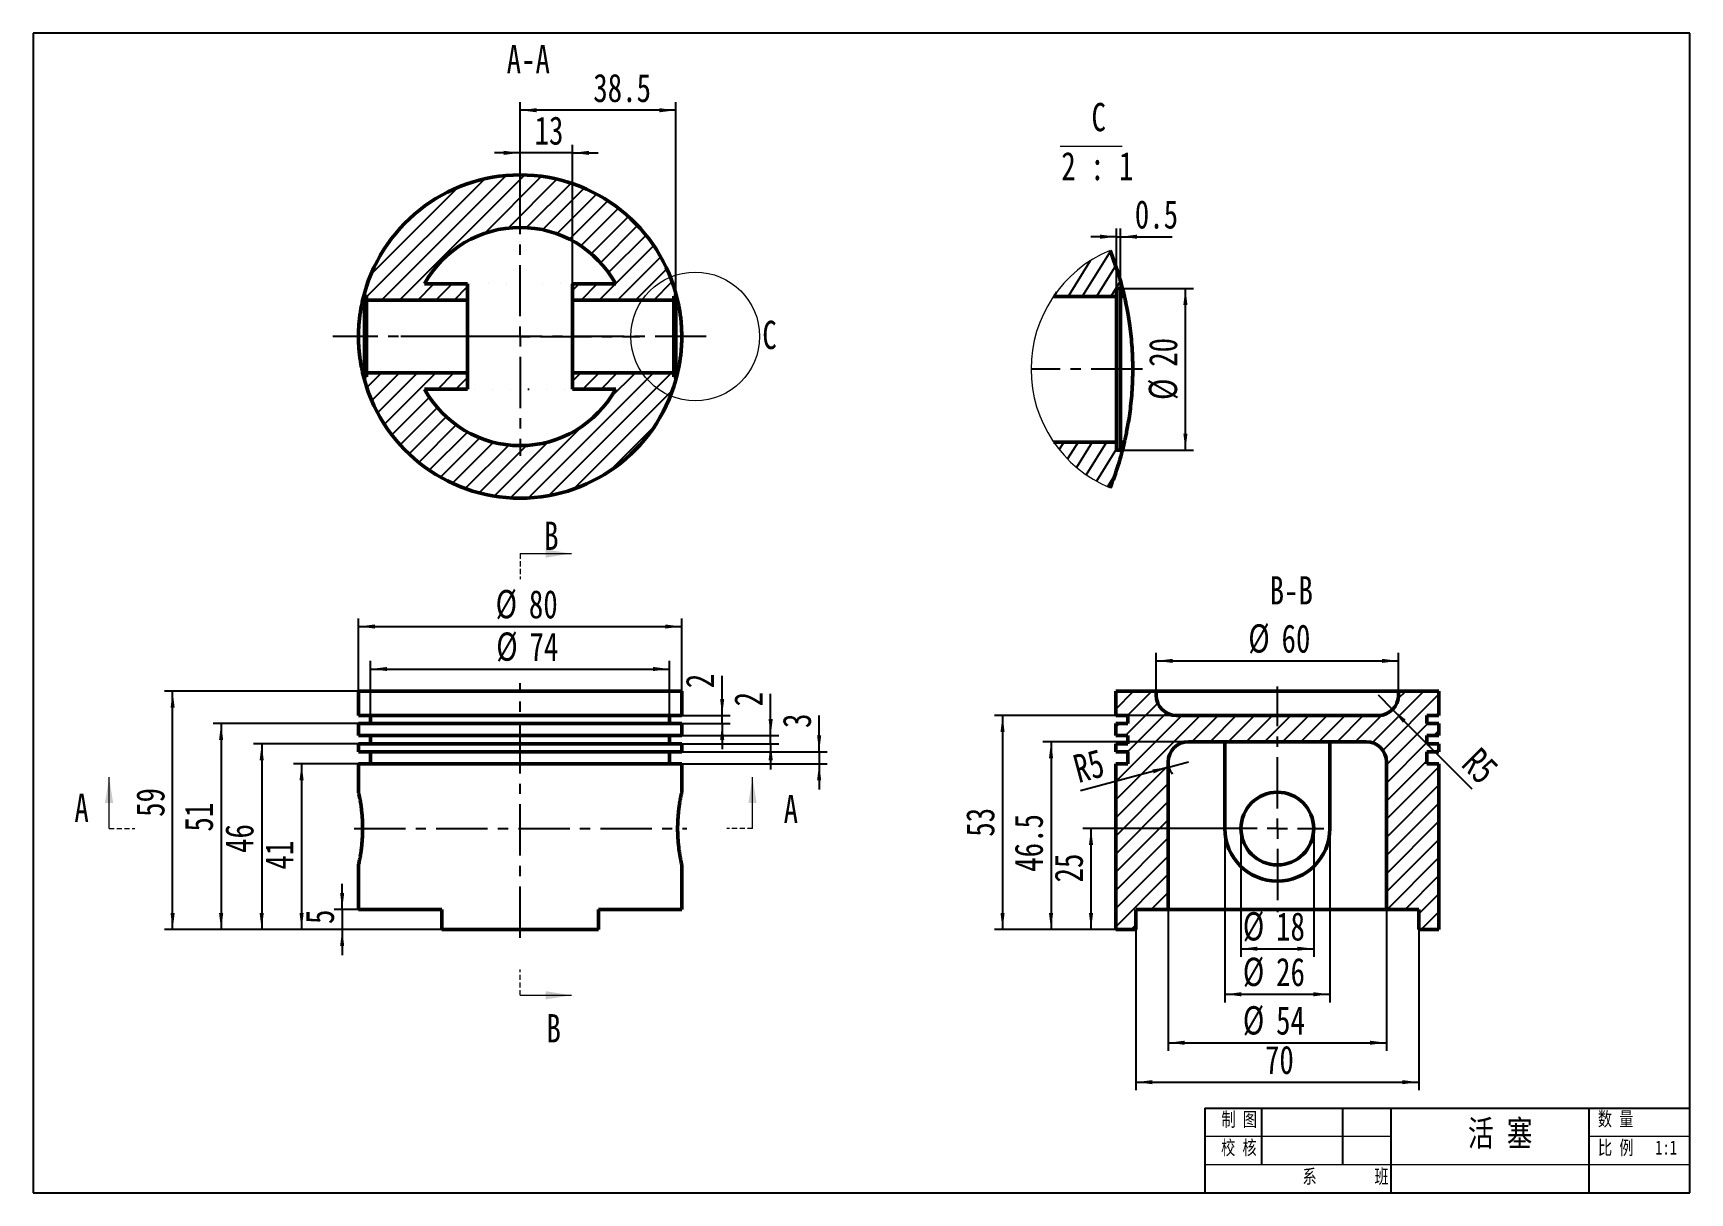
# Model space of a CAD drawing. Header units: millimetres. Extents: x 5 to 415, y 5 to 292.
import ezdxf

# ---------------------------------------------------------------- set-up
doc = ezdxf.new("R2010")
doc.units = ezdxf.units.MM
doc.linetypes.add('CENTERX2', pattern=[20.32, 12.7, -2.54, 2.54, -2.54])
doc.linetypes.add('HIDDEN', pattern=[1.905, 1.27, -0.635])
for name, color, linetype in [('中心线', 6, 'CENTERX2'), ('剖面线', 1, 'Continuous'), ('尺寸', 7, 'Continuous')]:
    doc.layers.add(name, color=color, linetype=linetype)
doc.layers.add('轮廓', color=4, linetype='Continuous', lineweight=50)
doc.styles.add('SLDTEXTSTYLE0', font='HYSWLONGFANGSONG.TTF', dxfattribs={"bigfont": 'bigfont'})
doc.styles.add('SLDTEXTSTYLE1', font='HYSWLONGFANGSONG.TTF')
doc.dimstyles.new('SLDDIMSTYLE0', dxfattribs={"dimtxt": 7, "dimasz": 4.08, "dimexe": 0, "dimexo": 0.0625, "dimgap": 1.75, "dimtad": 2, "dimdec": 1, "dimrnd": 1e-09, "dimzin": 12, "dimdsep": 46, "dimtxsty": 'SLDTEXTSTYLE1', "dimsah": 1, "dimcen": 0.09, "dimadec": 0, "dimazin": 3, "dimtfac": 1, "dimtdec": 1, "dimtmove": 0, "dimatfit": 0, "dimfxl": 0, "dimfrac": 2, "dimtolj": 1, "dimtzin": 12, "dimarcsym": 0})
doc.dimstyles.new('SLDDIMSTYLE1', dxfattribs={"dimtxt": 7, "dimasz": 4.08, "dimexe": 0, "dimexo": 0.0625, "dimgap": 1.75, "dimtad": 2, "dimdec": 1, "dimrnd": 1e-09, "dimzin": 12, "dimdsep": 46, "dimtxsty": 'SLDTEXTSTYLE1', "dimsah": 1, "dimcen": 0.09, "dimadec": 0, "dimazin": 3, "dimtfac": 1, "dimtdec": 1, "dimtofl": 0, "dimtmove": 0, "dimatfit": 3, "dimfxl": 0, "dimfrac": 2, "dimtolj": 1, "dimtzin": 12, "dimarcsym": 0})
doc.dimstyles.new('SLDDIMSTYLE2', dxfattribs={"dimtxt": 7, "dimasz": 4.08, "dimexe": 0, "dimexo": 0.0625, "dimgap": 1.75, "dimtad": 2, "dimdec": 1, "dimrnd": 1e-09, "dimzin": 12, "dimdsep": 46, "dimtxsty": 'SLDTEXTSTYLE1', "dimsah": 1, "dimcen": 0, "dimadec": 0, "dimazin": 3, "dimtfac": 1, "dimtdec": 1, "dimtofl": 0, "dimtmove": 0, "dimatfit": 3, "dimfxl": 0, "dimfrac": 2, "dimtolj": 1, "dimtzin": 12, "dimarcsym": 0})
doc.dimstyles.new('SLDDIMSTYLE3', dxfattribs={"dimtxt": 7, "dimasz": 4.08, "dimexe": 0, "dimexo": 0.0625, "dimgap": 1.75, "dimtad": 2, "dimdec": 1, "dimlfac": 0.5, "dimrnd": 1e-09, "dimzin": 12, "dimdsep": 46, "dimtxsty": 'SLDTEXTSTYLE1', "dimsah": 1, "dimcen": 0.09, "dimadec": 0, "dimazin": 3, "dimtfac": 1, "dimtdec": 1, "dimtofl": 0, "dimtmove": 0, "dimatfit": 3, "dimfxl": 0, "dimfrac": 2, "dimtolj": 1, "dimtzin": 12, "dimarcsym": 0})
doc.dimstyles.new('SLDDIMSTYLE4', dxfattribs={"dimtxt": 7, "dimasz": 4.08, "dimexe": 0, "dimexo": 0.0625, "dimgap": 1.75, "dimtad": 2, "dimdec": 1, "dimlfac": 0.5, "dimrnd": 1e-09, "dimdsep": 46, "dimtxsty": 'SLDTEXTSTYLE1', "dimsah": 1, "dimcen": 0.09, "dimadec": 0, "dimazin": 2, "dimtfac": 1, "dimtdec": 1, "dimtmove": 0, "dimatfit": 0, "dimfxl": 0, "dimfrac": 2, "dimtolj": 1, "dimtzin": 12, "dimarcsym": 0})

# ---------------------------------------------------------------- blocks, each defined once
blk = doc.blocks.new('_D')
at = {"layer": '尺寸'}
for p, q in [((81.48, 75.15), (81.48, 81.5)), ((85.52, 75.15), (79.48, 75.15)), ((81.48, 75.15), (81.48, 70.15)), ((106.16, 70.15), (79.48, 70.15)), ((81.48, 70.15), (81.48, 63.8))]:
    blk.add_line(p, q, dxfattribs=at)
for points in [[(81.48, 75.15), (81.98, 79.23), (80.97, 79.23)], [(81.48, 70.15), (80.97, 66.07), (81.98, 66.07)]]:
    blk.add_solid(points, dxfattribs=at)
at = {"layer": '尺寸', "insert": (72.45, 71.53), "char_height": 7, "attachment_point": 1, "rotation": 90, "style": 'SLDTEXTSTYLE1'}
blk.add_mtext('5', dxfattribs=at)
blk = doc.blocks.new('_D_1')
at = {"layer": '尺寸'}
for p, q in [((85.52, 129.15), (37.52, 129.15)), ((39.52, 70.15), (39.52, 129.15)), ((106.16, 70.15), (37.52, 70.15))]:
    blk.add_line(p, q, dxfattribs=at)
for points in [[(39.52, 129.15), (39.01, 125.07), (40.03, 125.07)], [(39.52, 70.15), (40.03, 74.23), (39.01, 74.23)]]:
    blk.add_solid(points, dxfattribs=at)
at = {"layer": '尺寸', "insert": (30.5, 98.05), "char_height": 7, "attachment_point": 1, "rotation": 90, "style": 'SLDTEXTSTYLE1'}
blk.add_mtext('59', dxfattribs=at)
blk = doc.blocks.new('_D_2')
at = {"layer": '尺寸'}
for p, q in [((88.52, 123.19), (88.52, 136.64)), ((162.52, 123.15), (162.52, 136.64)), ((88.52, 134.64), (162.52, 134.64))]:
    blk.add_line(p, q, dxfattribs=at)
for points in [[(88.52, 134.64), (92.6, 134.13), (92.6, 135.14)], [(162.52, 134.64), (158.44, 135.14), (158.44, 134.13)]]:
    blk.add_solid(points, dxfattribs=at)
at = {"layer": '尺寸', "char_height": 7, "attachment_point": 1, "style": 'SLDTEXTSTYLE1'}
for s, insert in [('%%c', (119.61, 143.69)), ('74', (127.84, 143.66))]:
    blk.add_mtext(s, dxfattribs=dict(at, insert=insert))
blk = doc.blocks.new('_D_3')
at = {"layer": '尺寸'}
for p, q in [((85.52, 111.15), (69.44, 111.15)), ((71.44, 111.15), (71.44, 70.15)), ((106.16, 70.15), (69.44, 70.15))]:
    blk.add_line(p, q, dxfattribs=at)
for points in [[(71.44, 111.15), (70.93, 107.07), (71.94, 107.07)], [(71.44, 70.15), (71.94, 74.23), (70.93, 74.23)]]:
    blk.add_solid(points, dxfattribs=at)
at = {"layer": '尺寸', "insert": (62.41, 85), "char_height": 7, "attachment_point": 1, "rotation": 90, "style": 'SLDTEXTSTYLE1'}
blk.add_mtext('41', dxfattribs=at)
blk = doc.blocks.new('_D_4')
at = {"layer": '尺寸'}
for p, q in [((85.52, 116.15), (59.56, 116.15)), ((61.56, 116.15), (61.56, 70.15)), ((106.16, 70.15), (59.56, 70.15))]:
    blk.add_line(p, q, dxfattribs=at)
for points in [[(61.56, 116.15), (61.05, 112.07), (62.07, 112.07)], [(61.56, 70.15), (62.07, 74.23), (61.05, 74.23)]]:
    blk.add_solid(points, dxfattribs=at)
at = {"layer": '尺寸', "insert": (52.53, 89.12), "char_height": 7, "attachment_point": 1, "rotation": 90, "style": 'SLDTEXTSTYLE1'}
blk.add_mtext('46', dxfattribs=at)
blk = doc.blocks.new('_D_5')
at = {"layer": '尺寸'}
for p, q in [((85.52, 121.15), (49.52, 121.15)), ((51.52, 121.15), (51.52, 70.15)), ((106.16, 70.15), (49.52, 70.15))]:
    blk.add_line(p, q, dxfattribs=at)
for points in [[(51.52, 121.15), (51.01, 117.07), (52.03, 117.07)], [(51.52, 70.15), (52.03, 74.23), (51.01, 74.23)]]:
    blk.add_solid(points, dxfattribs=at)
at = {"layer": '尺寸', "insert": (42.5, 94.4), "char_height": 7, "attachment_point": 1, "rotation": 90, "style": 'SLDTEXTSTYLE1'}
blk.add_mtext('51', dxfattribs=at)
blk = doc.blocks.new('_D_6')
at = {"layer": '尺寸'}
for p, q in [((199.52, 114.15), (199.52, 123.12)), ((165.52, 114.15), (201.52, 114.15)), ((165.52, 111.15), (201.52, 111.15)), ((199.52, 114.15), (199.52, 111.15)), ((199.52, 111.15), (199.52, 104.8))]:
    blk.add_line(p, q, dxfattribs=at)
for points in [[(199.52, 114.15), (200.03, 118.23), (199.01, 118.23)], [(199.52, 111.15), (199.01, 107.07), (200.03, 107.07)]]:
    blk.add_solid(points, dxfattribs=at)
at = {"layer": '尺寸', "insert": (190.5, 120.04), "char_height": 7, "attachment_point": 1, "rotation": 90, "style": 'SLDTEXTSTYLE1'}
blk.add_mtext('3', dxfattribs=at)
blk = doc.blocks.new('_D_7')
at = {"layer": '尺寸'}
for p, q in [((187.52, 118.15), (187.52, 128.47)), ((165.52, 118.15), (189.52, 118.15)), ((165.52, 116.15), (189.52, 116.15)), ((187.52, 116.15), (187.52, 118.15)), ((187.52, 116.15), (187.52, 109.8))]:
    blk.add_line(p, q, dxfattribs=at)
for points in [[(187.52, 118.15), (188.03, 122.23), (187.01, 122.23)], [(187.52, 116.15), (187.01, 112.07), (188.03, 112.07)]]:
    blk.add_solid(points, dxfattribs=at)
at = {"layer": '尺寸', "insert": (178.5, 125.4), "char_height": 7, "attachment_point": 1, "rotation": 90, "style": 'SLDTEXTSTYLE1'}
blk.add_mtext('2', dxfattribs=at)
blk = doc.blocks.new('_D_8')
at = {"layer": '尺寸'}
for p, q in [((175.52, 123.15), (175.52, 132.97)), ((165.52, 123.15), (177.52, 123.15)), ((175.52, 121.15), (175.52, 123.15)), ((165.52, 121.15), (177.52, 121.15)), ((175.52, 121.15), (175.52, 114.8))]:
    blk.add_line(p, q, dxfattribs=at)
for points in [[(175.52, 123.15), (176.03, 127.23), (175.01, 127.23)], [(175.52, 121.15), (175.01, 117.07), (176.03, 117.07)]]:
    blk.add_solid(points, dxfattribs=at)
at = {"layer": '尺寸', "insert": (166.5, 129.89), "char_height": 7, "attachment_point": 1, "rotation": 90, "style": 'SLDTEXTSTYLE1'}
blk.add_mtext('2', dxfattribs=at)
blk = doc.blocks.new('_D_9')
at = {"layer": '尺寸'}
for p, q in [((85.52, 129.15), (85.52, 147.15)), ((85.52, 145.15), (165.52, 145.15)), ((165.52, 129.15), (165.52, 147.15))]:
    blk.add_line(p, q, dxfattribs=at)
for points in [[(85.52, 145.15), (89.6, 144.64), (89.6, 145.66)], [(165.52, 145.15), (161.44, 145.66), (161.44, 144.64)]]:
    blk.add_solid(points, dxfattribs=at)
at = {"layer": '尺寸', "char_height": 7, "attachment_point": 1, "style": 'SLDTEXTSTYLE1'}
for s, insert in [('%%c', (119.45, 154.2)), ('80', (127.68, 154.17))]:
    blk.add_mtext(s, dxfattribs=dict(at, insert=insert))
blk = doc.blocks.new('_D_10')
at = {"layer": '尺寸'}
for p, q in [((125.52, 246.42), (125.52, 264.37)), ((138.52, 229.92), (138.52, 264.37)), ((125.52, 262.37), (119.17, 262.37)), ((138.52, 262.37), (125.52, 262.37)), ((138.52, 262.37), (144.87, 262.37))]:
    blk.add_line(p, q, dxfattribs=at)
for points in [[(125.52, 262.37), (121.44, 262.88), (121.44, 261.86)], [(138.52, 262.37), (142.6, 261.86), (142.6, 262.88)]]:
    blk.add_solid(points, dxfattribs=at)
at = {"layer": '尺寸', "insert": (129.09, 271.4), "char_height": 7, "attachment_point": 1, "style": 'SLDTEXTSTYLE1'}
blk.add_mtext('13', dxfattribs=at)
blk = doc.blocks.new('_D_11')
at = {"layer": '尺寸'}
for p, q in [((125.52, 246.42), (125.52, 274.92)), ((164.02, 226.92), (164.02, 274.92)), ((164.02, 272.92), (125.52, 272.92))]:
    blk.add_line(p, q, dxfattribs=at)
for points in [[(125.52, 272.92), (129.6, 272.41), (129.6, 273.43)], [(164.02, 272.92), (159.94, 273.43), (159.94, 272.41)]]:
    blk.add_solid(points, dxfattribs=at)
at = {"layer": '尺寸', "insert": (143.62, 281.95), "char_height": 7, "attachment_point": 1, "style": 'SLDTEXTSTYLE1'}
blk.add_mtext('38.5', dxfattribs=at)
blk = doc.blocks.new('SW_CENTERMARKSYMBOL_0')
at = {"layer": '中心线', "color": 0}
for p, q in [((0, 5), (0, 29.5)), ((-5, 0), (-29.5, 0)), ((0, 0), (-2.5, 0)), ((0, 0), (0, 2.5)), ((0, 0), (0, -2.5)), ((0, 0), (2.5, 0)), ((5, 0), (29.5, 0)), ((0, -5), (0, -29.5))]:
    blk.add_line(p, q, dxfattribs=at)
blk = doc.blocks.new('_D_12')
at = {"layer": '尺寸'}
for p, q in [((299.91, 95.15), (299.91, 52.15)), ((325.91, 95.15), (325.91, 52.15)), ((299.91, 54.15), (325.91, 54.15))]:
    blk.add_line(p, q, dxfattribs=at)
for points in [[(299.91, 54.15), (303.99, 53.64), (303.99, 54.66)], [(325.91, 54.15), (321.83, 54.66), (321.83, 53.64)]]:
    blk.add_solid(points, dxfattribs=at)
at = {"layer": '尺寸', "char_height": 7, "attachment_point": 1, "style": 'SLDTEXTSTYLE1'}
for s, insert in [('%%c', (304.37, 63.2)), ('26', (312.6, 63.17))]:
    blk.add_mtext(s, dxfattribs=dict(at, insert=insert))
blk = doc.blocks.new('_D_13')
at = {"layer": '尺寸'}
for p, q in [((303.91, 95.15), (303.91, 63.42)), ((321.91, 95.15), (321.91, 63.42)), ((303.91, 65.42), (321.91, 65.42))]:
    blk.add_line(p, q, dxfattribs=at)
for points in [[(303.91, 65.42), (307.99, 64.91), (307.99, 65.92)], [(321.91, 65.42), (317.83, 65.92), (317.83, 64.91)]]:
    blk.add_solid(points, dxfattribs=at)
at = {"layer": '尺寸', "char_height": 7, "attachment_point": 1, "style": 'SLDTEXTSTYLE1'}
for s, insert in [('%%c', (304.37, 74.47)), ('18', (312.6, 74.44))]:
    blk.add_mtext(s, dxfattribs=dict(at, insert=insert))
blk = doc.blocks.new('_D_14')
at = {"layer": '尺寸'}
for p, q in [((282.91, 129.15), (282.91, 138.65)), ((282.91, 136.65), (342.91, 136.65)), ((342.91, 129.15), (342.91, 138.65))]:
    blk.add_line(p, q, dxfattribs=at)
for points in [[(282.91, 136.65), (286.99, 136.15), (286.99, 137.16)], [(342.91, 136.65), (338.83, 137.16), (338.83, 136.15)]]:
    blk.add_solid(points, dxfattribs=at)
at = {"layer": '尺寸', "char_height": 7, "attachment_point": 1, "style": 'SLDTEXTSTYLE1'}
for s, insert in [('%%c', (305.72, 145.71)), ('60', (313.95, 145.68))]:
    blk.add_mtext(s, dxfattribs=dict(at, insert=insert))
blk = doc.blocks.new('_D_15')
at = {"layer": '尺寸'}
for p, q in [((285.91, 75.15), (285.91, 40.15)), ((339.91, 75.15), (339.91, 40.15)), ((285.91, 42.15), (339.91, 42.15))]:
    blk.add_line(p, q, dxfattribs=at)
for points in [[(285.91, 42.15), (289.99, 41.64), (289.99, 42.66)], [(339.91, 42.15), (335.83, 42.66), (335.83, 41.64)]]:
    blk.add_solid(points, dxfattribs=at)
at = {"layer": '尺寸', "char_height": 7, "attachment_point": 1, "style": 'SLDTEXTSTYLE1'}
for s, insert in [('%%c', (304.37, 51.2)), ('54', (312.6, 51.17))]:
    blk.add_mtext(s, dxfattribs=dict(at, insert=insert))
blk = doc.blocks.new('_D_16')
at = {"layer": '尺寸'}
for p, q in [((277.91, 70.15), (277.91, 30.4)), ((347.91, 70.15), (347.91, 30.4)), ((277.91, 32.4), (347.91, 32.4))]:
    blk.add_line(p, q, dxfattribs=at)
for points in [[(277.91, 32.4), (281.99, 31.89), (281.99, 32.9)], [(347.91, 32.4), (343.83, 32.9), (343.83, 31.89)]]:
    blk.add_solid(points, dxfattribs=at)
at = {"layer": '尺寸', "insert": (309.84, 41.42), "char_height": 7, "attachment_point": 1, "style": 'SLDTEXTSTYLE1'}
blk.add_mtext('70', dxfattribs=at)
blk = doc.blocks.new('_D_17')
at = {"layer": '尺寸'}
for p, q in [((301.41, 95.15), (264.8, 95.15)), ((266.8, 70.15), (266.8, 95.15)), ((272.91, 70.15), (264.8, 70.15))]:
    blk.add_line(p, q, dxfattribs=at)
for points in [[(266.8, 95.15), (266.29, 91.07), (267.31, 91.07)], [(266.8, 70.15), (267.31, 74.23), (266.29, 74.23)]]:
    blk.add_solid(points, dxfattribs=at)
at = {"layer": '尺寸', "insert": (257.78, 81.81), "char_height": 7, "attachment_point": 1, "rotation": 90, "style": 'SLDTEXTSTYLE1'}
blk.add_mtext('25', dxfattribs=at)
blk = doc.blocks.new('_D_18')
at = {"layer": '尺寸'}
for p, q in [((290.91, 116.65), (254.91, 116.65)), ((256.91, 116.65), (256.91, 70.15)), ((272.91, 70.15), (254.91, 70.15))]:
    blk.add_line(p, q, dxfattribs=at)
for points in [[(256.91, 116.65), (256.4, 112.57), (257.41, 112.57)], [(256.91, 70.15), (257.41, 74.23), (256.4, 74.23)]]:
    blk.add_solid(points, dxfattribs=at)
at = {"layer": '尺寸', "insert": (247.88, 84.45), "char_height": 7, "attachment_point": 1, "rotation": 90, "style": 'SLDTEXTSTYLE1'}
blk.add_mtext('46.5', dxfattribs=at)
blk = doc.blocks.new('_D_19')
at = {"layer": '尺寸'}
for p, q in [((287.91, 123.15), (242.91, 123.15)), ((244.91, 123.15), (244.91, 70.15)), ((272.91, 70.15), (242.91, 70.15))]:
    blk.add_line(p, q, dxfattribs=at)
for points in [[(244.91, 123.15), (244.4, 119.07), (245.41, 119.07)], [(244.91, 70.15), (245.41, 74.23), (244.4, 74.23)]]:
    blk.add_solid(points, dxfattribs=at)
at = {"layer": '尺寸', "insert": (235.88, 93.13), "char_height": 7, "attachment_point": 1, "rotation": 90, "style": 'SLDTEXTSTYLE1'}
blk.add_mtext('53', dxfattribs=at)
blk = doc.blocks.new('_D_20')
at = {"layer": '尺寸'}
for q in [(337.91, 128.15), (361.05, 105.01)]:
    blk.add_line((341.44, 124.62), q, dxfattribs=at)
blk.add_solid([(341.44, 124.62), (343.97, 121.37), (344.69, 122.09)], dxfattribs=at)
at = {"layer": '尺寸', "insert": (363.06, 115.7), "char_height": 7, "attachment_point": 1, "rotation": 315, "style": 'SLDTEXTSTYLE1'}
blk.add_mtext('R5', dxfattribs=at)
blk = doc.blocks.new('_D_21')
at = {"layer": '尺寸'}
for q in [(290.91, 111.65), (264.19, 104.49)]:
    blk.add_line((286.08, 110.36), q, dxfattribs=at)
blk.add_arc((290.91, 111.65), 5, 180, 216.8014, dxfattribs=at)
blk.add_solid([(286.08, 110.36), (282, 109.79), (282.27, 108.81)], dxfattribs=at)
at = {"layer": '尺寸', "insert": (261.88, 113.15), "char_height": 7, "attachment_point": 1, "rotation": 15, "style": 'SLDTEXTSTYLE1'}
blk.add_mtext('R5', dxfattribs=at)
blk = doc.blocks.new('SW_CENTERMARKSYMBOL_1')
at = {"layer": '中心线', "color": 0}
for p, q in [((0, 5), (0, 35.17)), ((-5, 0), (-11.5, 0)), ((0, 0), (-2.5, 0)), ((0, 0), (0, 2.5)), ((0, 0), (0, -2.5)), ((0, 0), (2.5, 0)), ((5, 0), (11.5, 0)), ((0, -5), (0, -20.69))]:
    blk.add_line(p, q, dxfattribs=at)
blk = doc.blocks.new('SW_HATCH_0')
at = {"layer": '剖面线', "color": 0}
for p, q in [((11.54, 47.24), (4.6, 36)), ((6.53, 44.85), (1.07, 36)), ((12.85, 43.65), (8.12, 36)), ((-1.77, 37.11), (-2.45, 36)), ((14.03, 39.86), (11.65, 36)), ((0, 0), (-1.14, -1.84)), ((3.53, 0), (0.94, -4.19)), ((7.05, 0), (3.17, -6.28)), ((10.58, 0), (5.57, -8.12)), ((14.1, 0), (14.07, -0.05)), ((13.07, -1.67), (8.11, -9.71)), ((12.78, -7.85), (10.8, -11.07))]:
    blk.add_line(p, q, dxfattribs=at)
blk = doc.blocks.new('_D_22')
at = {"layer": '尺寸'}
for p, q in [((274.13, 228.81), (292.16, 228.81)), ((290.16, 188.81), (290.16, 228.81)), ((274.13, 188.81), (292.16, 188.81))]:
    blk.add_line(p, q, dxfattribs=at)
for points in [[(290.16, 228.81), (289.65, 224.73), (290.67, 224.73)], [(290.16, 188.81), (290.67, 192.89), (289.65, 192.89)]]:
    blk.add_solid(points, dxfattribs=at)
at = {"layer": '尺寸', "char_height": 7, "attachment_point": 1, "rotation": 90, "style": 'SLDTEXTSTYLE1'}
for s, insert in [('20', (281.13, 209.43)), ('%%c', (281.1, 201.21))]:
    blk.add_mtext(s, dxfattribs=dict(at, insert=insert))
blk = doc.blocks.new('_D_23')
at = {"layer": '尺寸'}
for p, q in [((273.13, 228.81), (273.13, 243.62)), ((274.13, 228.81), (274.13, 243.62)), ((273.13, 241.62), (266.78, 241.62)), ((273.13, 241.62), (274.13, 241.62)), ((274.13, 241.62), (286.85, 241.62))]:
    blk.add_line(p, q, dxfattribs=at)
for points in [[(273.13, 241.62), (269.05, 242.13), (269.05, 241.11)], [(274.13, 241.62), (278.21, 241.11), (278.21, 242.13)]]:
    blk.add_solid(points, dxfattribs=at)
at = {"layer": '尺寸', "insert": (277.64, 250.65), "char_height": 7, "attachment_point": 1, "style": 'SLDTEXTSTYLE1'}
blk.add_mtext('0.5', dxfattribs=at)
blk = doc.blocks.new('SW_NOTE_0')
at = {"color": 0, "linetype": 'Continuous', "lineweight": 18}
blk.add_line((-6.13, -1.71), (9.21, -1.71), dxfattribs=at)
at = {"color": 0, "linetype": 'Continuous', "lineweight": 18, "char_height": 7, "attachment_point": 2, "style": 'SLDTEXTSTYLE1'}
for s, insert in [('C', (3.39, 9.02)), ('2 : 1', (3.05, -3.11))]:
    blk.add_mtext(s, dxfattribs=dict(at, insert=insert))

msp = doc.modelspace()

# ---------------------------------------------------------------- hatches: boundary and pattern name
at = {"layer": '剖面线'}
h = msp.add_hatch(dxfattribs=at)
h.set_pattern_fill('ANSI31', color=256, style=0)
edge = h.paths.add_edge_path(flags=0)
edge.add_arc((125.52, 216.92), 27, 28.7822, 151.2178, ccw=False)
edge.add_line((149.18, 229.92), (138.52, 229.92))
edge.add_line((138.52, 229.92), (138.52, 225.92))
edge.add_line((138.52, 225.92), (163.52, 225.92))
edge.add_line((163.52, 225.92), (163.52, 226.92))
edge.add_line((163.52, 226.92), (164.02, 226.92))
edge.add_line((164.02, 226.92), (164.02, 225.92))
edge.add_line((164.02, 225.92), (164.49, 225.92))
edge.add_arc((125.52, 216.92), 40, 13.0029, 166.9971)
edge.add_line((86.55, 225.92), (87.02, 225.92))
edge.add_line((87.02, 225.92), (87.02, 226.92))
edge.add_line((87.02, 226.92), (87.52, 226.92))
edge.add_line((87.52, 226.92), (87.52, 225.92))
edge.add_line((87.52, 225.92), (112.52, 225.92))
edge.add_line((112.52, 225.92), (112.52, 229.92))
edge.add_line((112.52, 229.92), (101.86, 229.92))
h = msp.add_hatch(dxfattribs=at)
h.set_pattern_fill('ANSI31', color=256, style=0)
edge = h.paths.add_edge_path(flags=0)
edge.add_arc((125.52, 216.92), 27, 208.7822, 331.2178, ccw=False)
edge.add_line((101.86, 203.92), (112.52, 203.92))
edge.add_line((112.52, 203.92), (112.52, 207.92))
edge.add_line((112.52, 207.92), (87.52, 207.92))
edge.add_line((87.52, 207.92), (87.52, 206.92))
edge.add_line((87.52, 206.92), (87.02, 206.92))
edge.add_line((87.02, 206.92), (87.02, 207.92))
edge.add_line((87.02, 207.92), (86.55, 207.92))
edge.add_arc((125.52, 216.92), 40, 193.0029, 346.9971)
edge.add_line((164.49, 207.92), (164.02, 207.92))
edge.add_line((164.02, 207.92), (164.02, 206.92))
edge.add_line((164.02, 206.92), (163.52, 206.92))
edge.add_line((163.52, 206.92), (163.52, 207.92))
edge.add_line((163.52, 207.92), (138.52, 207.92))
edge.add_line((138.52, 207.92), (138.52, 203.92))
edge.add_line((138.52, 203.92), (149.18, 203.92))
h = msp.add_hatch(dxfattribs=at)
h.set_pattern_fill('ANSI31', color=256, style=0)
edge = h.paths.add_edge_path(flags=0)
edge.add_line((349.91, 123.15), (352.91, 123.15))
edge.add_line((352.91, 123.15), (352.91, 129.15))
edge.add_line((352.91, 129.15), (342.91, 129.15))
edge.add_line((342.91, 129.15), (342.91, 128.15))
edge.add_arc((337.91, 128.15), 5, 270, 360, ccw=False)
edge.add_line((337.91, 123.15), (287.91, 123.15))
edge.add_arc((287.91, 128.15), 5, 180, 270, ccw=False)
edge.add_line((282.91, 128.15), (282.91, 129.15))
edge.add_line((282.91, 129.15), (272.91, 129.15))
edge.add_line((272.91, 129.15), (272.91, 123.15))
edge.add_line((272.91, 123.15), (275.91, 123.15))
edge.add_line((275.91, 123.15), (275.91, 121.15))
edge.add_line((275.91, 121.15), (272.91, 121.15))
edge.add_line((272.91, 121.15), (272.91, 118.15))
edge.add_line((272.91, 118.15), (275.91, 118.15))
edge.add_line((275.91, 118.15), (275.91, 116.15))
edge.add_line((275.91, 116.15), (272.91, 116.15))
edge.add_line((272.91, 116.15), (272.91, 114.15))
edge.add_line((272.91, 114.15), (275.91, 114.15))
edge.add_line((275.91, 114.15), (275.91, 111.15))
edge.add_line((275.91, 111.15), (272.91, 111.15))
edge.add_line((272.91, 111.15), (272.91, 70.15))
edge.add_line((272.91, 70.15), (277.91, 70.15))
edge.add_line((277.91, 70.15), (277.91, 75.15))
edge.add_line((277.91, 75.15), (285.91, 75.15))
edge.add_line((285.91, 75.15), (285.91, 111.65))
edge.add_arc((290.91, 111.65), 5, 90, 180, ccw=False)
edge.add_line((290.91, 116.65), (334.91, 116.65))
edge.add_arc((334.91, 111.65), 5, 0, 90, ccw=False)
edge.add_line((339.91, 111.65), (339.91, 75.15))
edge.add_line((339.91, 75.15), (347.91, 75.15))
edge.add_line((347.91, 75.15), (347.91, 70.15))
edge.add_line((347.91, 70.15), (352.91, 70.15))
edge.add_line((352.91, 70.15), (352.91, 111.15))
edge.add_line((352.91, 111.15), (349.91, 111.15))
edge.add_line((349.91, 111.15), (349.91, 114.15))
edge.add_line((349.91, 114.15), (352.91, 114.15))
edge.add_line((352.91, 114.15), (352.91, 116.15))
edge.add_line((352.91, 116.15), (349.91, 116.15))
edge.add_line((349.91, 116.15), (349.91, 118.15))
edge.add_line((349.91, 118.15), (352.91, 118.15))
edge.add_line((352.91, 118.15), (352.91, 121.15))
edge.add_line((352.91, 121.15), (349.91, 121.15))
edge.add_line((349.91, 121.15), (349.91, 123.15))

# ---------------------------------------------------------------- linework, layer by layer
at = {"color": 7, "linetype": 'Continuous', "lineweight": 25}
for p, q in [((415, 292), (5, 292)), ((5, 292), (5, 5)), ((415, 5), (415, 292)), ((295, 26), (415, 26)), ((295, 26), (295, 5)), ((309, 26), (309, 12)), ((329, 26), (329, 12)), ((340.99, 26), (341, 5)), ((390, 26), (390, 5)), ((340.99, 12), (340.99, 5)), ((5, 5), (415, 5))]:
    msp.add_line(p, q, dxfattribs=at)
at = {"color": 7, "linetype": 'HIDDEN', "lineweight": 18}
for p, q in [((125.52, 163.21), (125.52, 156.86)), ((23.8, 95.15), (30.15, 95.15)), ((183.03, 95.15), (176.68, 95.15)), ((125.52, 53.89), (125.52, 60.24))]:
    msp.add_line(p, q, dxfattribs=at)
at = {"color": 7, "linetype": 'Continuous', "lineweight": 18}
for p, q in [((125.52, 163.21), (138.22, 163.21)), ((23.8, 95.15), (23.8, 107.85)), ((183.03, 95.15), (183.03, 107.85)), ((125.52, 53.89), (138.22, 53.89)), ((295, 19), (340.99, 19)), ((390, 19), (415, 19)), ((295, 12), (415, 12))]:
    msp.add_line(p, q, dxfattribs=at)
msp.add_circle((168.86, 216.94), 15.93, dxfattribs=at)
msp.add_arc((283.81, 208.85), 31.86, 112.7029, 247.3519, dxfattribs=at)
for points in [[(138.22, 163.21), (131.87, 164.22), (131.87, 162.19)], [(23.8, 107.85), (22.78, 101.5), (24.81, 101.5)], [(183.03, 107.85), (182.01, 101.5), (184.04, 101.5)], [(138.22, 53.89), (131.87, 54.91), (131.87, 52.88)]]:
    msp.add_solid(points, dxfattribs=at)
at = {"layer": '中心线'}
for p, q in [((171.6, 216.92), (79.19, 216.92)), ((279.5, 208.81), (251.95, 208.81)), ((125.52, 68.15), (125.52, 131.15)), ((84.44, 95.15), (166.76, 95.15))]:
    msp.add_line(p, q, dxfattribs=at)
at = {"layer": '轮廓'}
for p, q in [((101.86, 229.92), (112.52, 229.92)), ((112.52, 225.92), (112.52, 229.92)), ((149.18, 229.92), (138.52, 229.92)), ((138.52, 229.92), (138.52, 225.92)), ((86.55, 225.92), (87.02, 225.92)), ((87.02, 226.92), (87.52, 226.92)), ((87.02, 225.92), (87.02, 226.92)), ((87.02, 207.92), (87.02, 225.92)), ((87.52, 225.92), (87.52, 226.92)), ((87.52, 225.92), (112.52, 225.92)), ((87.52, 207.92), (87.52, 225.92)), ((112.52, 207.92), (112.52, 225.92)), ((163.52, 225.92), (138.52, 225.92)), ((138.52, 207.92), (138.52, 225.92)), ((164.02, 226.92), (163.52, 226.92)), ((163.52, 226.92), (163.52, 225.92)), ((163.52, 207.92), (163.52, 225.92)), ((164.02, 226.92), (164.02, 225.92)), ((164.02, 207.92), (164.02, 225.92)), ((164.49, 225.92), (164.02, 225.92)), ((273.13, 226.81), (257.49, 226.81)), ((274.13, 228.81), (273.13, 228.81)), ((273.13, 228.81), (273.13, 226.81)), ((273.13, 190.81), (273.13, 226.81)), ((274.13, 228.81), (274.13, 226.81)), ((274.13, 190.81), (274.13, 226.81)), ((275.07, 226.81), (274.13, 226.81)), ((87.02, 207.92), (86.55, 207.92)), ((87.02, 206.92), (87.02, 207.92)), ((87.52, 206.92), (87.02, 206.92)), ((87.52, 206.92), (87.52, 207.92)), ((112.52, 207.92), (87.52, 207.92)), ((112.52, 203.92), (112.52, 207.92)), ((138.52, 207.92), (138.52, 203.92)), ((138.52, 207.92), (163.52, 207.92)), ((163.52, 207.92), (163.52, 206.92)), ((163.52, 206.92), (164.02, 206.92)), ((164.02, 207.92), (164.49, 207.92)), ((164.02, 207.92), (164.02, 206.92)), ((101.86, 203.92), (112.52, 203.92)), ((149.18, 203.92), (138.52, 203.92)), ((257.55, 190.81), (273.13, 190.81)), ((273.13, 190.81), (273.13, 188.81)), ((273.13, 188.81), (274.13, 188.81)), ((274.13, 190.81), (275.07, 190.81)), ((274.13, 190.81), (274.13, 188.81)), ((85.52, 129.15), (85.52, 123.15)), ((165.52, 129.15), (85.52, 129.15)), ((165.52, 123.15), (165.52, 129.15)), ((272.91, 129.15), (272.91, 123.15)), ((282.91, 129.15), (272.91, 129.15)), ((282.91, 128.15), (282.91, 129.15)), ((282.91, 129.15), (342.91, 129.15)), ((342.91, 129.15), (342.91, 128.15)), ((352.91, 129.15), (342.91, 129.15)), ((352.91, 123.15), (352.91, 129.15)), ((165.52, 123.15), (85.52, 123.15)), ((88.52, 123.15), (88.52, 121.15)), ((162.52, 121.15), (162.52, 123.15)), ((272.91, 123.15), (275.91, 123.15)), ((275.91, 123.15), (275.91, 121.15)), ((337.91, 123.15), (287.91, 123.15)), ((349.91, 121.15), (349.91, 123.15)), ((349.91, 123.15), (352.91, 123.15)), ((85.52, 121.15), (85.52, 118.15)), ((165.52, 121.15), (85.52, 121.15)), ((165.52, 118.15), (165.52, 121.15)), ((272.91, 121.15), (272.91, 118.15)), ((275.91, 121.15), (272.91, 121.15)), ((352.91, 121.15), (349.91, 121.15)), ((352.91, 118.15), (352.91, 121.15)), ((165.52, 118.15), (85.52, 118.15)), ((85.52, 116.15), (85.52, 114.15)), ((165.52, 116.15), (85.52, 116.15)), ((88.52, 118.15), (88.52, 116.15)), ((162.52, 116.15), (162.52, 118.15)), ((165.52, 114.15), (165.52, 116.15)), ((272.91, 118.15), (275.91, 118.15)), ((272.91, 116.15), (272.91, 114.15)), ((275.91, 116.15), (272.91, 116.15)), ((275.91, 118.15), (275.91, 116.15)), ((290.91, 116.65), (334.91, 116.65)), ((299.91, 116.65), (299.91, 95.15)), ((325.91, 95.15), (325.91, 116.65)), ((349.91, 116.15), (349.91, 118.15)), ((349.91, 118.15), (352.91, 118.15)), ((352.91, 116.15), (349.91, 116.15)), ((352.91, 114.15), (352.91, 116.15)), ((165.52, 114.15), (85.52, 114.15)), ((85.52, 111.15), (85.52, 104.15)), ((165.52, 111.15), (85.52, 111.15)), ((88.52, 114.15), (88.52, 111.15)), ((162.52, 111.15), (162.52, 114.15)), ((165.52, 104.13), (165.52, 111.15)), ((272.91, 114.15), (275.91, 114.15)), ((272.91, 111.15), (272.91, 70.15)), ((275.91, 111.15), (272.91, 111.15)), ((275.91, 114.15), (275.91, 111.15)), ((285.91, 75.15), (285.91, 111.65)), ((339.91, 111.65), (339.91, 75.15)), ((349.91, 111.15), (349.91, 114.15)), ((349.91, 114.15), (352.91, 114.15)), ((352.91, 111.15), (349.91, 111.15)), ((352.91, 70.15), (352.91, 111.15)), ((85.52, 86.17), (85.52, 75.15)), ((165.52, 75.15), (165.52, 86.15)), ((106.16, 75.15), (85.52, 75.15)), ((106.16, 70.15), (106.16, 75.15)), ((165.52, 75.15), (144.88, 75.15)), ((144.88, 75.15), (144.88, 70.15)), ((285.91, 75.15), (277.91, 75.15)), ((277.91, 75.15), (277.91, 70.15)), ((339.91, 75.15), (285.91, 75.15)), ((347.91, 75.15), (339.91, 75.15)), ((347.91, 70.15), (347.91, 75.15)), ((144.88, 70.15), (106.16, 70.15)), ((272.91, 70.15), (277.91, 70.15)), ((347.91, 70.15), (352.91, 70.15))]:
    msp.add_line(p, q, dxfattribs=at)
msp.add_circle((312.91, 95.15), 9, dxfattribs=at)
for centre, radius, start, end in [((125.52, 216.92), 40, 13.0029, 166.9971), ((125.52, 216.92), 27, 28.7822, 151.2178), ((197.4, 208.89), 79.72, 12.9929, 21.6092), ((125.52, 216.92), 40, 193.0029, 346.9971), ((125.52, 216.92), 27, 208.7822, 331.2178), ((197.23, 208.79), 79.89, 338.4557, 346.999), ((287.91, 128.15), 5, 180, 270), ((337.91, 128.15), 5, 270, 0), ((290.91, 111.65), 5, 90, 180), ((334.91, 111.65), 5, 0, 90), ((312.91, 95.15), 13, 180, 0)]:
    msp.add_arc(centre, radius, start, end, dxfattribs=at)
for points, knots in [([(86.55, 225.92), (86.55, 225.92), (86.53, 225.86), (86.48, 225.63), (86.44, 225.46), (86.35, 225.01), (86.29, 224.73), (86.19, 224.24), (86.16, 224.06), (86.1, 223.69), (86.06, 223.49), (86, 223.08), (85.96, 222.86), (85.9, 222.41), (85.87, 222.17), (85.77, 221.44), (85.72, 220.92), (85.65, 220.11), (85.62, 219.83), (85.59, 219.26), (85.57, 218.97), (85.53, 218.1), (85.52, 217.51), (85.52, 216.32), (85.53, 215.73), (85.57, 214.87), (85.59, 214.58), (85.62, 214.02), (85.65, 213.74), (85.72, 212.92), (85.77, 212.4), (85.87, 211.67), (85.9, 211.43), (85.96, 210.98), (86, 210.76), (86.1, 210.14), (86.16, 209.77), (86.26, 209.28), (86.29, 209.12), (86.34, 208.85), (86.37, 208.72), (86.42, 208.5), (86.44, 208.4), (86.48, 208.23), (86.49, 208.15), (86.53, 207.98), (86.55, 207.92), (86.55, 207.92)], [0, 0, 0, 0, 0.0625, 0.0625, 0.125, 0.125, 0.1875, 0.1875, 0.21875, 0.21875, 0.25, 0.25, 0.28125, 0.28125, 0.3125, 0.3125, 0.375, 0.375, 0.40625, 0.40625, 0.4375, 0.4375, 0.5, 0.5, 0.5625, 0.5625, 0.59375, 0.59375, 0.625, 0.625, 0.6875, 0.6875, 0.71875, 0.71875, 0.75, 0.75, 0.8125, 0.8125, 0.84375, 0.84375, 0.875, 0.875, 0.90625, 0.90625, 0.9375, 0.9375, 1, 1, 1, 1]), ([(164.49, 225.92), (164.49, 225.92), (164.51, 225.86), (164.56, 225.63), (164.6, 225.46), (164.67, 225.12), (164.7, 224.99), (164.75, 224.72), (164.78, 224.56), (164.85, 224.24), (164.88, 224.06), (164.94, 223.69), (164.98, 223.49), (165.08, 222.87), (165.14, 222.41), (165.24, 221.68), (165.27, 221.43), (165.32, 220.91), (165.35, 220.64), (165.42, 219.83), (165.46, 219.26), (165.49, 218.4), (165.5, 218.1), (165.52, 217.51), (165.52, 217.22), (165.52, 216.33), (165.51, 215.75), (165.46, 214.58), (165.42, 214.01), (165.35, 213.2), (165.32, 212.94), (165.27, 212.42), (165.24, 212.16), (165.14, 211.43), (165.08, 210.98), (164.98, 210.35), (164.94, 210.15), (164.88, 209.78), (164.84, 209.6), (164.75, 209.12), (164.7, 208.84), (164.62, 208.5), (164.6, 208.4), (164.56, 208.23), (164.53, 208.08), (164.51, 208), (164.5, 207.94), (164.49, 207.92), (164.49, 207.92)], [0, 0, 0, 0, 0.0625, 0.0625, 0.125, 0.125, 0.15625, 0.15625, 0.1875, 0.1875, 0.21875, 0.21875, 0.25, 0.25, 0.3125, 0.3125, 0.34375, 0.34375, 0.375, 0.375, 0.4375, 0.4375, 0.46875, 0.46875, 0.5, 0.5, 0.5625, 0.5625, 0.625, 0.625, 0.65625, 0.65625, 0.6875, 0.6875, 0.75, 0.75, 0.78125, 0.78125, 0.8125, 0.8125, 0.875, 0.875, 0.90625, 0.90625, 0.9375, 0.96875, 0.96875, 1, 1, 1, 1]), ([(275.07, 226.81), (275.08, 226.78), (275.13, 226.56), (275.26, 226.01), (275.47, 225), (275.76, 223.56), (276.09, 221.69), (276.43, 219.45), (276.73, 216.88), (276.97, 214.08), (277.11, 211.14), (277.14, 208.16), (277.06, 205.22), (276.88, 202.4), (276.63, 199.75), (276.31, 197.34), (275.97, 195.23), (275.65, 193.49), (275.38, 192.17), (275.19, 191.33), (275.1, 190.93), (275.08, 190.81), (275.07, 190.81)], [0, 0, 0, 0, 0.002758, 0.018286, 0.046823, 0.087992, 0.140186, 0.203586, 0.275219, 0.353422, 0.435777, 0.518219, 0.600161, 0.67842, 0.751962, 0.81975, 0.878937, 0.928616, 0.966156, 0.990014, 0.999793, 1, 1, 1, 1]), ([(85.52, 86.17), (85.52, 86.16), (85.51, 86.13), (85.55, 86.31), (85.64, 86.71), (85.78, 87.36), (85.94, 88.22), (86.11, 89.28), (86.28, 90.52), (86.42, 91.89), (86.51, 93.36), (86.55, 94.87), (86.54, 96.38), (86.46, 97.83), (86.34, 99.21), (86.19, 100.48), (86.02, 101.62), (85.85, 102.58), (85.69, 103.35), (85.59, 103.83), (85.53, 104.1), (85.52, 104.14), (85.52, 104.15)], [0, 0, 0, 0, 0.0109108, 0.0645681, 0.1161073, 0.1690999, 0.2214239, 0.2752079, 0.3285225, 0.3833984, 0.4363688, 0.4909473, 0.5427159, 0.5959998, 0.6476057, 0.7006483, 0.7533553, 0.807549, 0.8609311, 0.9159041, 0.9575662, 1, 1, 1, 1]), ([(165.52, 86.15), (165.51, 86.17), (165.5, 86.22), (165.42, 86.6), (165.29, 87.2), (165.14, 88.02), (164.96, 89.05), (164.79, 90.25), (164.65, 91.61), (164.54, 93.05), (164.49, 94.57), (164.5, 96.07), (164.56, 97.54), (164.67, 98.94), (164.82, 100.24), (164.99, 101.4), (165.16, 102.41), (165.32, 103.21), (165.44, 103.78), (165.51, 104.11), (165.51, 104.12), (165.52, 104.13)], [0, 0, 0, 0, 0.0520184, 0.1055681, 0.1575802, 0.2110585, 0.2638586, 0.3181534, 0.3715312, 0.426506, 0.4789943, 0.5330656, 0.5845771, 0.6375605, 0.6895302, 0.7429413, 0.7960782, 0.8507465, 0.9039685, 0.9587984, 1, 1, 1, 1])]:
    msp.add_open_spline(points, degree=3, knots=knots, dxfattribs=at)

# ---------------------------------------------------------------- block references
at = {"color": 7, "linetype": 'Continuous', "lineweight": 18}
msp.add_blockref('SW_NOTE_0', (265.32, 265.71), dxfattribs=at)
at = {"layer": '中心线'}
for name, p in [('SW_CENTERMARKSYMBOL_0', (125.52, 216.92)), ('SW_CENTERMARKSYMBOL_1', (312.91, 95.15))]:
    msp.add_blockref(name, p, dxfattribs=at)
at = {"layer": '剖面线'}
msp.add_blockref('SW_HATCH_0', (260.05, 190.81), dxfattribs=at)

# ---------------------------------------------------------------- texts
at = {"color": 7, "linetype": 'Continuous', "lineweight": 18}
for s, insert, char_height, attachment_point, style in [('A-A', (127.54, 289.04), 7, 2, 'SLDTEXTSTYLE1'), ('C', (185.46, 220.82), 7, 1, 'SLDTEXTSTYLE1'), ('B-B', (316.36, 157.61), 7, 2, 'SLDTEXTSTYLE1'), ('制 图', (303.49, 24.94), 3.5, 2, 'SLDTEXTSTYLE0'), ('数 量', (396.62, 25.05), 3.5, 2, 'SLDTEXTSTYLE0'), ('活 塞', (368.06, 22.94), 6.35, 2, 'SLDTEXTSTYLE0'), ('校 核', (303.39, 17.95), 3.5, 2, 'SLDTEXTSTYLE0'), ('比 例', (396.66, 17.95), 3.5, 2, 'SLDTEXTSTYLE0'), ('1:1', (409.12, 17.97), 3.5, 2, 'SLDTEXTSTYLE1'), ('系        班', (329.79, 10.81), 3.5, 2, 'SLDTEXTSTYLE0')]:
    msp.add_mtext(s, dxfattribs=dict(at, insert=insert, char_height=char_height, attachment_point=attachment_point, style=style))
at = {"color": 7, "linetype": 'Continuous', "char_height": 7, "attachment_point": 1, "style": 'SLDTEXTSTYLE1'}
for s, insert in [('B', (131.46, 171.12)), ('A', (15.21, 103.81)), ('A', (190.73, 103.5)), ('B', (132.03, 49.23))]:
    msp.add_mtext(s, dxfattribs=dict(at, insert=insert))

# ---------------------------------------------------------------- dimensions: what is measured, and where the dimension line sits
at = {"layer": '尺寸'}
for base, p1, p2, dimstyle, picture, middle in [((125.52, 272.92), (164.02, 226.92), (125.52, 246.42), 'SLDDIMSTYLE1', '_D_11', (149.75, 272.92)), ((125.52, 262.37), (138.52, 229.92), (125.52, 246.42), 'SLDDIMSTYLE0', '_D_10', (132.17, 262.37)), ((274.13, 241.62), (273.13, 228.81), (274.13, 228.81), 'SLDDIMSTYLE4', '_D_23', (282.25, 241.62)), ((347.91, 32.4), (277.91, 70.15), (347.91, 70.15), 'SLDDIMSTYLE1', '_D_16', (312.91, 32.4))]:
    dim = msp.add_linear_dim(base=base, p1=p1, p2=p2, dimstyle=dimstyle, dxfattribs=at)
    dim.commit()
    dim.dimension.update_dxf_attribs({"geometry": picture, "text_midpoint": middle, "dimtype": 160})
dim = msp.add_linear_dim(base=(290.16, 228.81), p1=(274.13, 188.81), p2=(274.13, 228.81), angle=90, text='%%c<>', dimstyle='SLDDIMSTYLE3', dxfattribs=at)
dim.commit()
dim.dimension.update_dxf_attribs({"geometry": '_D_22', "text_midpoint": (290.16, 208.39), "dimtype": 160})
for base, p1, p2, picture, middle in [((165.52, 145.15), (85.52, 129.15), (165.52, 129.15), '_D_9', (126.64, 145.15)), ((162.52, 134.64), (88.52, 114.15), (162.52, 123.15), '_D_2', (126.79, 134.64)), ((342.91, 136.65), (282.91, 129.15), (342.91, 129.15), '_D_14', (312.91, 136.65)), ((325.91, 54.15), (299.91, 95.15), (325.91, 95.15), '_D_12', (311.56, 54.15)), ((321.91, 65.42), (303.91, 95.15), (321.91, 95.15), '_D_13', (311.56, 65.42)), ((339.91, 42.15), (285.91, 75.15), (339.91, 75.15), '_D_15', (311.56, 42.15))]:
    dim = msp.add_linear_dim(base=base, p1=p1, p2=p2, text='%%c<>', dimstyle='SLDDIMSTYLE1', dxfattribs=at)
    dim.commit()
    dim.dimension.update_dxf_attribs({"geometry": picture, "text_midpoint": middle, "dimtype": 160})
for base, p1, p2, dimstyle, picture, middle in [((175.52, 123.15), (165.52, 121.15), (165.52, 123.15), 'SLDDIMSTYLE0', '_D_8', (175.52, 131.43)), ((39.52, 129.15), (106.16, 70.15), (85.52, 129.15), 'SLDDIMSTYLE1', '_D_1', (39.52, 101.12)), ((187.52, 118.15), (165.52, 116.15), (165.52, 118.15), 'SLDDIMSTYLE0', '_D_7', (187.52, 126.94)), ((199.52, 111.15), (165.52, 114.15), (165.52, 111.15), 'SLDDIMSTYLE0', '_D_6', (199.52, 121.58)), ((244.91, 70.15), (287.91, 123.15), (272.91, 70.15), 'SLDDIMSTYLE1', '_D_19', (244.91, 96.21)), ((51.52, 70.15), (85.52, 121.15), (106.16, 70.15), 'SLDDIMSTYLE1', '_D_5', (51.52, 97.47)), ((61.56, 70.15), (85.52, 116.15), (106.16, 70.15), 'SLDDIMSTYLE1', '_D_4', (61.56, 92.19)), ((256.91, 70.15), (290.91, 116.65), (272.91, 70.15), 'SLDDIMSTYLE1', '_D_18', (256.91, 90.59)), ((71.44, 70.15), (85.52, 111.15), (106.16, 70.15), 'SLDDIMSTYLE1', '_D_3', (71.44, 88.07)), ((266.8, 95.15), (272.91, 70.15), (301.41, 95.15), 'SLDDIMSTYLE1', '_D_17', (266.8, 84.89)), ((81.48, 70.15), (85.52, 75.15), (106.16, 70.15), 'SLDDIMSTYLE0', '_D', (81.48, 73.06))]:
    dim = msp.add_linear_dim(base=base, p1=p1, p2=p2, angle=90, dimstyle=dimstyle, dxfattribs=at)
    dim.commit()
    dim.dimension.update_dxf_attribs({"geometry": picture, "text_midpoint": middle, "dimtype": 160})
for center, mpoint, picture, middle in [((337.91, 128.15), (341.44, 124.62), '_D_20', (359.1, 106.96)), ((290.91, 111.65), (286.08, 110.36), '_D_21', (266.8, 105.19))]:
    dim = msp.add_radius_dim(center=center, mpoint=mpoint, dimstyle='SLDDIMSTYLE2', dxfattribs=at)
    dim.commit()
    dim.dimension.update_dxf_attribs({"geometry": picture, "text_midpoint": middle, "dimtype": 164})

doc.saveas('drawing.dxf')
